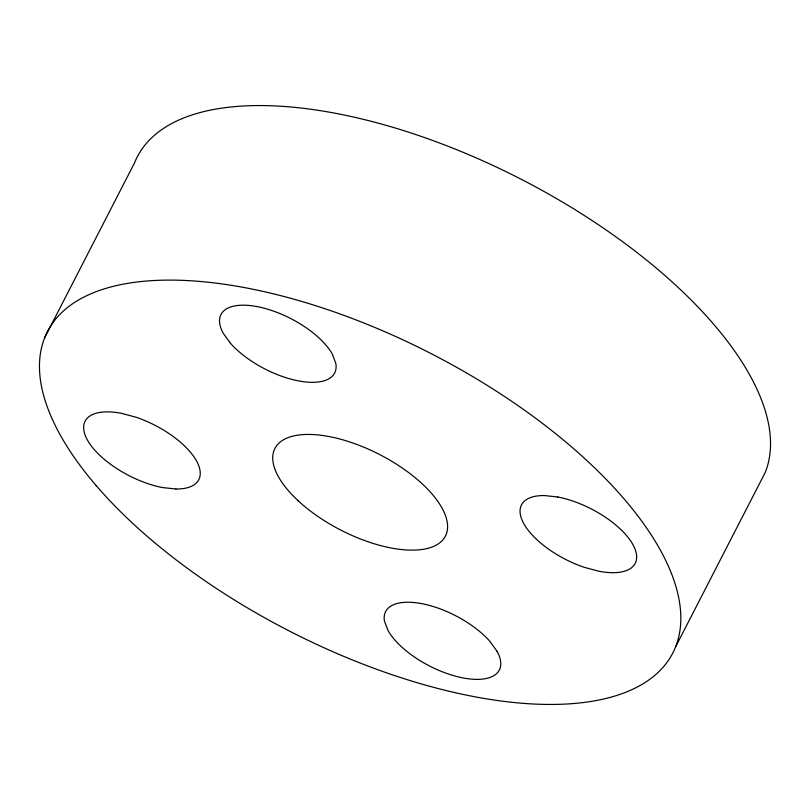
<?xml version="1.0" encoding="UTF-8"?>
<svg xmlns="http://www.w3.org/2000/svg" width="810" height="810" viewBox="0 0 810 810"><rect width="100%" height="100%" fill="white"/><g stroke="black" fill="none" stroke-linecap="round" stroke-linejoin="round"><path stroke-width="1.21" d="M44.742 337.598L134.45 163.043A351.55 155.763 27.2 0 1 507.748 172.51A351.55 155.763 27.2 0 1 765.258 472.402L675.55 646.957M557.766 496.996L544.35 495.548A63.919 28.32 27.2 0 0 523.797 523.665A63.919 28.32 27.2 0 0 584.111 567.284L598.934 571.253A63.919 28.32 27.2 0 0 632.904 544.583A63.919 28.32 27.2 0 0 557.766 496.996M175.942 489.007L162.526 487.559A63.919 28.32 27.2 0 1 87.389 439.972A63.919 28.32 27.2 0 1 121.358 413.302L136.181 417.272A63.919 28.32 27.2 0 1 196.496 460.89A63.919 28.32 27.2 0 1 175.942 489.007M497.026 651.26L489.837 641.297A63.919 28.32 27.2 0 0 421.899 603.673A63.919 28.32 27.2 0 0 384.456 621.088L387.929 630.342A63.919 28.32 27.2 0 0 463.057 677.929A63.919 28.32 27.2 0 0 497.026 651.26M230.445 343.258L223.266 333.295A63.919 28.32 27.2 0 1 257.236 306.625A63.919 28.32 27.2 0 1 332.363 354.213L335.836 363.467A63.919 28.32 27.2 0 1 298.394 380.882A63.919 28.32 27.2 0 1 230.445 343.258M298.242 500.863A95.874 42.484 27.2 0 0 444.599 537.536A95.874 42.484 27.2 0 0 337.598 438.433A95.874 42.484 27.2 0 0 298.242 500.863M96.177 485.585A351.55 155.763 27.2 0 0 649.822 679.276A351.55 155.763 27.2 0 0 334.439 311.971A351.55 155.763 27.2 0 0 96.177 485.585"/></g></svg>
